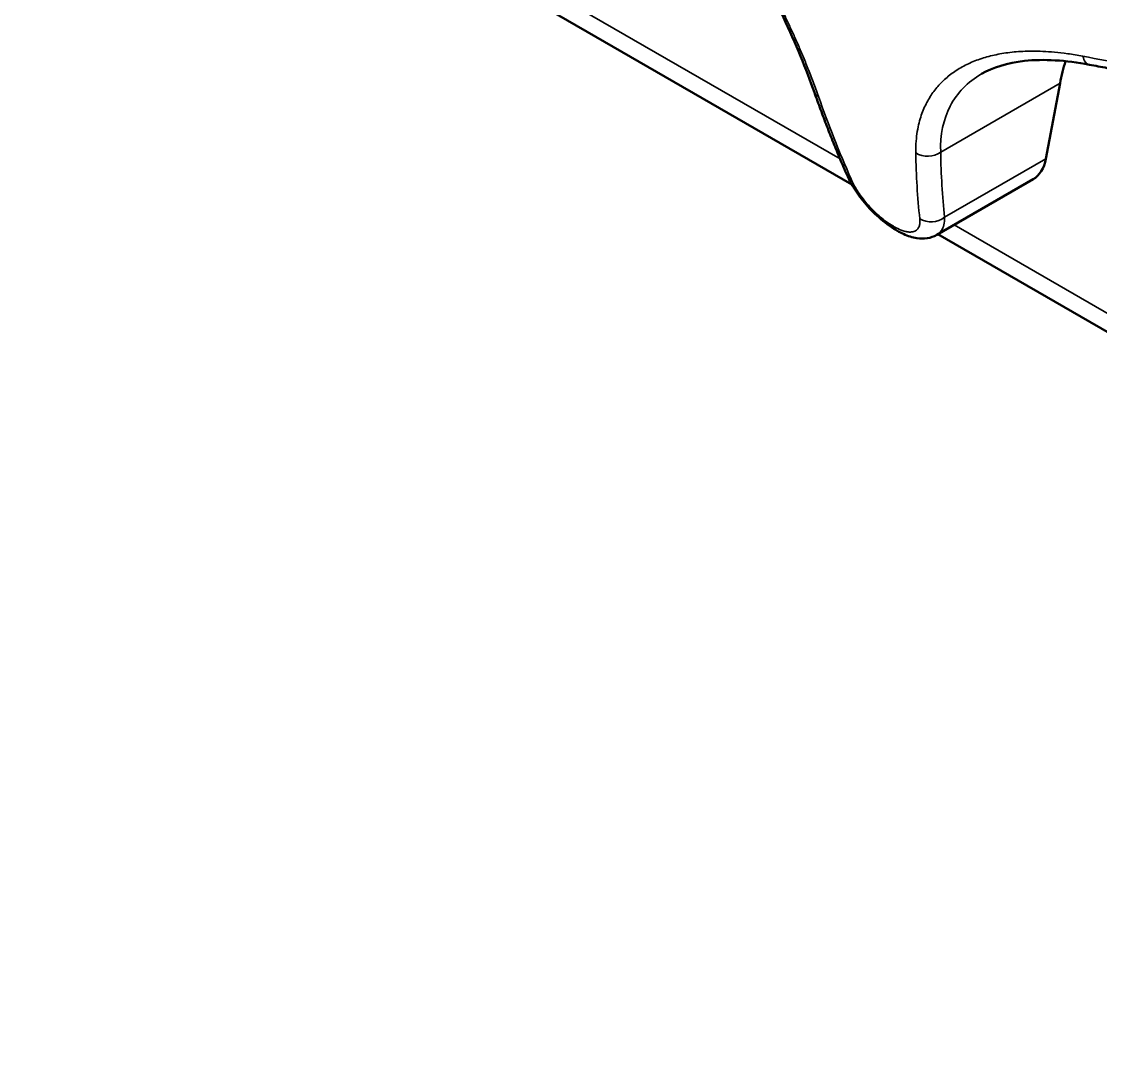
# Model space of a CAD drawing. Header units: millimetres. Extents: x 0 to 3000, y 0 to 3000.
# Drawn here: x 1926.3 to 1984.8, y 1994.4 to 2051.1 of the extents above; entities that cross this region are included whole.
import ezdxf

# ---------------------------------------------------------------- set-up
doc = ezdxf.new("R2010")
doc.units = ezdxf.units.MM
doc.layers.add('Visible (ANSI)', color=7, linetype='Continuous', lineweight=50)
doc.layers.add('Visible Narrow (ANSI)', color=7, linetype='Continuous', lineweight=35)

msp = doc.modelspace()

# ---------------------------------------------------------------- linework, layer by layer
at = {"layer": 'Visible (ANSI)'}
for p, q in [((1971.3287, 2042.2922), (1926.9152, 2067.9343)), ((1978.3608, 2048.2856), (1978.3608, 2048.2856)), ((1981.8618, 2043.6874), (1982.6242, 2047.7831)), ((1981.1629, 2042.5725), (1975.9424, 2039.5585)), ((1975.9424, 2039.5584), (1975.9424, 2039.5585)), ((2054.1944, 1994.4496), (1976.003, 2039.5934))]:
    msp.add_line(p, q, dxfattribs=at)
for centre, major_axis, ratio, start_param, end_param in [((1993.0365, 2039.4381), (-7.5, 12.9904), 0.5773503, 0.4780229, 0.593699), ((1979.3629, 2045.6902), (1.8, -3.1177), 0.5773503, 0, 0.593699), ((1971.9896, 2043.1959), (-0.9152, -0.4031), 0.5974573, 0.0000377, 0.000054), ((1974.2225, 2040.6877), (-0.5018, -0.8649), 0.5759744, 6.2831731, 6.2831853), ((1974.3033, 2040.6411), (-0.4982, -0.867), 0.5787228, 0, 0.000013)]:
    msp.add_ellipse(centre, major_axis=major_axis, ratio=ratio, start_param=start_param, end_param=end_param, dxfattribs=at)
for points, knots in [([(1969.3065, 2047.277), (1968.8628, 2048.5421), (1968.2866, 2049.9386), (1966.9684, 2052.7266), (1966.2157, 2054.1521), (1964.6334, 2056.8568), (1963.7866, 2058.1717), (1962.1398, 2060.4995), (1961.3219, 2061.5506), (1960.5408, 2062.4595)], [0, 0, 0, 0, 0.4912756, 0.4912756, 0.9667941, 0.9667941, 1.431552, 1.431552, 1.8706982, 1.8706982, 1.8706982, 1.8706982]), ([(1984.218, 2048.7879), (1982.9389, 2049.0347), (1981.7292, 2049.1035), (1979.7753, 2048.8911), (1978.9791, 2048.6426), (1978.3608, 2048.2856)], [0, 0, 0, 0, 0.47574693, 0.47574693, 0.90568964, 0.90568964, 0.90568964, 0.90568964]), ([(1984.218, 2048.7879), (1984.5404, 2048.7257), (1984.8644, 2048.6648), (1985.5155, 2048.5458), (1985.8427, 2048.4876), (1986.5001, 2048.374), (1986.8303, 2048.3186), (1987.4938, 2048.2104), (1987.827, 2048.1577), (1988.4964, 2048.055), (1988.8326, 2048.005), (1989.1702, 2047.9564)], [3.343062505, 3.343062505, 3.343062505, 3.343062505, 3.358264909, 3.358264909, 3.373467313, 3.373467313, 3.388669717, 3.388669717, 3.403872121, 3.403872121, 3.419074525, 3.419074525, 3.419074525, 3.419074525]), ([(1969.3065, 2047.277), (1969.4144, 2046.9693), (1969.5243, 2046.6633), (1969.7481, 2046.0548), (1969.862, 2045.7523), (1970.0938, 2045.1507), (1970.2117, 2044.8517), (1970.4514, 2044.2572), (1970.5733, 2043.9618), (1970.8209, 2043.3745), (1970.9467, 2043.0827), (1971.0744, 2042.7928)], [3.343062505, 3.343062505, 3.343062505, 3.343062505, 3.358264909, 3.358264909, 3.373467313, 3.373467313, 3.388669717, 3.388669717, 3.403872121, 3.403872121, 3.419074525, 3.419074525, 3.419074525, 3.419074525]), ([(1973.7207, 2039.8227), (1973.4082, 2040.0041), (1973.09, 2040.24), (1972.5168, 2040.751), (1972.2521, 2041.0263), (1971.7876, 2041.5852), (1971.5803, 2041.8743), (1971.2783, 2042.3715), (1971.1664, 2042.5839), (1971.0744, 2042.7928)], [0, 0, 0, 0, 0.123522, 0.123522, 0.23518334, 0.23518334, 0.34251002, 0.34251002, 0.42183609, 0.42183609, 0.42183609, 0.42183609]), ([(1973.8051, 2039.774), (1973.7995, 2039.7773), (1973.7938, 2039.7805), (1973.7826, 2039.787), (1973.777, 2039.7902), (1973.7657, 2039.7967), (1973.7601, 2039.8), (1973.7488, 2039.8065), (1973.7432, 2039.8097), (1973.732, 2039.8162), (1973.7263, 2039.8195), (1973.7207, 2039.8227)], [6.2808051356, 6.2808051356, 6.2808051356, 6.2808051356, 6.281757204, 6.281757204, 6.2827092724, 6.2827092724, 6.2836613408, 6.2836613408, 6.2846134091, 6.2846134091, 6.2855654775, 6.2855654775, 6.2855654775, 6.2855654775]), ([(1975.9424, 2039.5584), (1975.7803, 2039.4648), (1975.6, 2039.4045), (1975.2315, 2039.3467), (1975.0405, 2039.351), (1974.6116, 2039.4169), (1974.3717, 2039.4955), (1974.0244, 2039.6543), (1973.9147, 2039.7111), (1973.8051, 2039.774)], [0, 0, 0, 0, 0.06827393, 0.06827393, 0.14007674, 0.14007674, 0.23397992, 0.23397992, 0.27724553, 0.27724553, 0.27724553, 0.27724553])]:
    msp.add_open_spline(points, degree=3, knots=knots, dxfattribs=at)
at = {"layer": 'Visible Narrow (ANSI)'}
for p, q in [((1926.2938, 2069.3077), (1970.6953, 2043.6725)), ((1982.6242, 2047.7831), (1976.1507, 2044.0456)), ((1976.3653, 2040.514), (1981.8618, 2043.6874)), ((1976.3639, 2040.3997), (1976.3639, 2040.3997)), ((1976.8817, 2040.1008), (2053.5731, 1995.823))]:
    msp.add_line(p, q, dxfattribs=at)
for centre, major_axis, ratio, start_param, end_param in [((2026.8778, 2084.1151), (-76.7547, -11.7598), 0.4567734, 0.9077552, 0.9837672), ((1984.4075, 2049.7698), (-0.1895, -0.9819), 0.5475531, 5.3773607, 6.2831857), ((1970.2501, 2047.6079), (-0.9436, -0.3309), 0.5630678, 0, 0.5237094), ((2021.2292, 2091.7784), (25.8632, 73.2165), 0.6767752, 2.4415903, 2.5176024), ((1975.4566, 2044.602), (-0.9999, -0.0151), 0.7786198, 0.8430347, 2.3262939), ((2030.6901, 2086.3162), (-48.5616, -60.5916), 0.4567734, 5.7783699, 5.8543819), ((2031.3236, 2085.8085), (47.9386, 59.8143), 0.4567734, 2.6367772, 2.7127892), ((1971.9895, 2043.1959), (-0.9151, -0.4031), 0.5974573, 0.0000163, 0.4786286), ((1975.6712, 2041.0703), (0.994, 0.1091), 0.8090437, 3.9097891, 5.3930483), ((1973.5911, 2059.8724), (12.1559, -21.0547), 0.5773503, 5.495407, 5.5001673), ((1974.2225, 2040.6877), (-0.5018, -0.865), 0.5759744, 5.8161621, 6.2831732), ((1974.3033, 2040.6411), (-0.4982, -0.8671), 0.5787228, 5.813782, 6.2831853)]:
    msp.add_ellipse(centre, major_axis=major_axis, ratio=ratio, start_param=start_param, end_param=end_param, dxfattribs=at)
for points, knots in [([(1969.5261, 2047.0556), (1969.4293, 2047.3318), (1969.3318, 2047.5987), (1969.2356, 2047.8545), (1969.1393, 2048.1103), (1969.0442, 2048.3549), (1968.9502, 2048.5905), (1968.8563, 2048.8261), (1968.7635, 2049.0527), (1968.6717, 2049.2722), (1968.5799, 2049.4917), (1968.489, 2049.7042), (1968.3986, 2049.9114), (1968.3082, 2050.1187), (1968.2184, 2050.3207), (1968.1287, 2050.5189), (1968.039, 2050.7171), (1967.9495, 2050.9114), (1967.8597, 2051.1032), (1967.77, 2051.295), (1967.68, 2051.4842), (1967.5893, 2051.672), (1967.4986, 2051.8599), (1967.4072, 2052.0463), (1967.3147, 2052.2322), (1967.2222, 2052.4182), (1967.1286, 2052.6036), (1967.0338, 2052.7889), (1966.939, 2052.9741), (1966.843, 2053.1591), (1966.7455, 2053.3444), (1966.648, 2053.5297), (1966.5491, 2053.7152), (1966.4487, 2053.9009), (1966.3484, 2054.0866), (1966.2466, 2054.2724), (1966.1433, 2054.4585), (1966.04, 2054.6446), (1965.9352, 2054.8309), (1965.8292, 2055.017), (1965.7232, 2055.2031), (1965.6159, 2055.3889), (1965.5077, 2055.5738), (1965.3996, 2055.7588), (1965.2905, 2055.9429), (1965.1808, 2056.1257), (1965.0711, 2056.3086), (1964.9607, 2056.4902), (1964.85, 2056.6702), (1964.7392, 2056.8502), (1964.6281, 2057.0285), (1964.5164, 2057.2056), (1964.4047, 2057.3826), (1964.2925, 2057.5583), (1964.1795, 2057.7329), (1964.0666, 2057.9075), (1963.953, 2058.081), (1963.8382, 2058.254), (1963.7235, 2058.4271), (1963.6076, 2058.5996), (1963.4902, 2058.7723), (1963.3728, 2058.9449), (1963.2538, 2059.1176), (1963.1326, 2059.2913), (1963.0113, 2059.465), (1962.8878, 2059.6397), (1962.7611, 2059.8164), (1962.6344, 2059.9931), (1962.5045, 2060.1718), (1962.3703, 2060.3535), (1962.2361, 2060.5353), (1962.0977, 2060.7201), (1961.9538, 2060.9091), (1961.8099, 2061.098), (1961.6605, 2061.291), (1961.5038, 2061.4898), (1961.3471, 2061.6886), (1961.183, 2061.893), (1961.0091, 2062.105), (1960.8352, 2062.317), (1960.6515, 2062.5364), (1960.4589, 2062.7605)], [0, 0, 0, 0, 0.037037, 0.037037, 0.037037, 0.0740741, 0.0740741, 0.0740741, 0.1111111, 0.1111111, 0.1111111, 0.1481481, 0.1481481, 0.1481481, 0.1851852, 0.1851852, 0.1851852, 0.2222222, 0.2222222, 0.2222222, 0.2592593, 0.2592593, 0.2592593, 0.2962963, 0.2962963, 0.2962963, 0.3333333, 0.3333333, 0.3333333, 0.3703704, 0.3703704, 0.3703704, 0.4074074, 0.4074074, 0.4074074, 0.4444444, 0.4444444, 0.4444444, 0.4814815, 0.4814815, 0.4814815, 0.5185185, 0.5185185, 0.5185185, 0.5555556, 0.5555556, 0.5555556, 0.5925926, 0.5925926, 0.5925926, 0.6296296, 0.6296296, 0.6296296, 0.6666667, 0.6666667, 0.6666667, 0.7037037, 0.7037037, 0.7037037, 0.7407407, 0.7407407, 0.7407407, 0.7777778, 0.7777778, 0.7777778, 0.8148148, 0.8148148, 0.8148148, 0.8518519, 0.8518519, 0.8518519, 0.8888889, 0.8888889, 0.8888889, 0.9259259, 0.9259259, 0.9259259, 0.962963, 0.962963, 0.962963, 1, 1, 1, 1]), ([(1983.8675, 2049.2456), (1983.5756, 2049.3019), (1983.3021, 2049.347), (1983.0468, 2049.3832), (1982.7914, 2049.4193), (1982.5541, 2049.4466), (1982.3307, 2049.4673), (1982.1073, 2049.488), (1981.8979, 2049.5022), (1981.6992, 2049.5112), (1981.5005, 2049.5203), (1981.3125, 2049.5243), (1981.1325, 2049.5241), (1980.9526, 2049.524), (1980.7807, 2049.5197), (1980.6151, 2049.5118), (1980.4496, 2049.504), (1980.2903, 2049.4926), (1980.1361, 2049.478), (1979.9819, 2049.4634), (1979.8327, 2049.4455), (1979.6874, 2049.4246), (1979.5422, 2049.4037), (1979.401, 2049.3797), (1979.2631, 2049.3526), (1979.1251, 2049.3256), (1978.9904, 2049.2955), (1978.8584, 2049.2623), (1978.7264, 2049.2291), (1978.5972, 2049.1929), (1978.4705, 2049.1534), (1978.3438, 2049.1139), (1978.2196, 2049.0712), (1978.0978, 2049.0252), (1977.9761, 2048.9792), (1977.8569, 2048.93), (1977.7405, 2048.8775), (1977.624, 2048.825), (1977.5103, 2048.7692), (1977.3997, 2048.7103), (1977.2891, 2048.6514), (1977.1816, 2048.5894), (1977.0776, 2048.5243), (1976.9735, 2048.4593), (1976.8728, 2048.3914), (1976.7756, 2048.3206), (1976.6785, 2048.2498), (1976.5849, 2048.1763), (1976.4949, 2048.1001), (1976.405, 2048.0239), (1976.3186, 2047.945), (1976.2359, 2047.8636), (1976.1532, 2047.7822), (1976.074, 2047.6982), (1975.9982, 2047.6115), (1975.9225, 2047.5247), (1975.8501, 2047.4353), (1975.7809, 2047.3427), (1975.7117, 2047.2501), (1975.6457, 2047.1545), (1975.5828, 2047.0553), (1975.5199, 2046.9561), (1975.46, 2046.8533), (1975.4032, 2046.7461), (1975.3464, 2046.639), (1975.2926, 2046.5275), (1975.2419, 2046.4106), (1975.1912, 2046.2937), (1975.1437, 2046.1715), (1975.0996, 2046.0424), (1975.0556, 2045.9133), (1975.0149, 2045.7774), (1974.9784, 2045.6326), (1974.9418, 2045.4878), (1974.9094, 2045.3342), (1974.8822, 2045.169), (1974.855, 2045.0037), (1974.833, 2044.8268), (1974.8185, 2044.6345), (1974.804, 2044.4422), (1974.7968, 2044.2345), (1974.8002, 2044.0106)], [0, 0, 0, 0, 0.037037, 0.037037, 0.037037, 0.0740741, 0.0740741, 0.0740741, 0.1111111, 0.1111111, 0.1111111, 0.1481481, 0.1481481, 0.1481481, 0.1851852, 0.1851852, 0.1851852, 0.2222222, 0.2222222, 0.2222222, 0.2592593, 0.2592593, 0.2592593, 0.2962963, 0.2962963, 0.2962963, 0.3333333, 0.3333333, 0.3333333, 0.3703704, 0.3703704, 0.3703704, 0.4074074, 0.4074074, 0.4074074, 0.4444444, 0.4444444, 0.4444444, 0.4814815, 0.4814815, 0.4814815, 0.5185185, 0.5185185, 0.5185185, 0.5555556, 0.5555556, 0.5555556, 0.5925926, 0.5925926, 0.5925926, 0.6296296, 0.6296296, 0.6296296, 0.6666667, 0.6666667, 0.6666667, 0.7037037, 0.7037037, 0.7037037, 0.7407407, 0.7407407, 0.7407407, 0.7777778, 0.7777778, 0.7777778, 0.8148148, 0.8148148, 0.8148148, 0.8518519, 0.8518519, 0.8518519, 0.8888889, 0.8888889, 0.8888889, 0.9259259, 0.9259259, 0.9259259, 0.962963, 0.962963, 0.962963, 1, 1, 1, 1]), ([(1976.1507, 2044.0456), (1976.1224, 2044.9749), (1976.2949, 2045.8224), (1976.6676, 2046.5424), (1977.0403, 2047.2622), (1977.6134, 2047.8541), (1978.3608, 2048.2856)], [0, 0, 0, 0, 0.25, 0.25, 0.25, 0.49997111, 0.49997111, 0.49997111, 0.49997111]), ([(1973.5501, 2040.0455), (1973.4293, 2040.1156), (1973.3047, 2040.1975), (1973.1793, 2040.2894), (1973.0802, 2040.3619), (1972.9806, 2040.4407), (1972.8817, 2040.5246), (1972.8594, 2040.5436), (1972.8371, 2040.5627), (1972.8149, 2040.5822), (1972.6921, 2040.6895), (1972.5708, 2040.8046), (1972.4532, 2040.925), (1972.3781, 2041.0019), (1972.3045, 2041.0811), (1972.233, 2041.1618), (1972.1917, 2041.2084), (1972.1511, 2041.2555), (1972.1113, 2041.303), (1971.9983, 2041.4378), (1971.8915, 2041.576), (1971.7928, 2041.7149), (1971.7546, 2041.7687), (1971.7175, 2041.8227), (1971.6818, 2041.8766), (1971.6212, 2041.9681), (1971.5644, 2042.0595), (1971.5118, 2042.15), (1971.4253, 2042.2988), (1971.3502, 2042.4454), (1971.2882, 2042.5863)], [0, 0, 0, 0, 0.1396578, 0.1396578, 0.1396578, 0.25, 0.25, 0.25, 0.2748686, 0.2748686, 0.2748686, 0.4122439, 0.4122439, 0.4122439, 0.5, 0.5, 0.5, 0.5506311, 0.5506311, 0.5506311, 0.6942739, 0.6942739, 0.6942739, 0.75, 0.75, 0.75, 0.8445206, 0.8445206, 0.8445206, 1, 1, 1, 1]), ([(1975.0176, 2040.433), (1975.0292, 2040.3276), (1975.0282, 2040.231), (1975.0145, 2040.1455), (1975.0047, 2040.0848), (1974.9886, 2040.0296), (1974.9661, 2039.9806), (1974.9576, 2039.962), (1974.9481, 2039.9443), (1974.9378, 2039.9275), (1974.8994, 2039.865), (1974.8486, 2039.8151), (1974.7862, 2039.779), (1974.7587, 2039.7631), (1974.7289, 2039.7498), (1974.6969, 2039.7393), (1974.6576, 2039.7264), (1974.615, 2039.7176), (1974.5693, 2039.7131), (1974.4915, 2039.7054), (1974.4047, 2039.7101), (1974.3104, 2039.7273), (1974.2858, 2039.7318), (1974.2607, 2039.7371), (1974.235, 2039.7433), (1974.1619, 2039.761), (1974.085, 2039.7856), (1974.0048, 2039.8169), (1973.8864, 2039.8631), (1973.761, 2039.9241), (1973.632, 2039.9982)], [0.00000001, 0.00000001, 0.00000001, 0.00000001, 0.14618123, 0.14618123, 0.14618123, 0.25, 0.25, 0.25, 0.28933425, 0.28933425, 0.28933425, 0.43552187, 0.43552187, 0.43552187, 0.5, 0.5, 0.5, 0.57932291, 0.57932291, 0.57932291, 0.71464924, 0.71464924, 0.71464924, 0.75, 0.75, 0.75, 0.85090309, 0.85090309, 0.85090309, 1, 1, 1, 1]), ([(1975.9424, 2039.5585), (1975.9426, 2039.5585), (1975.9427, 2039.5586), (1975.9428, 2039.5587), (1976.0397, 2039.6147), (1976.1212, 2039.6917), (1976.1842, 2039.7833), (1976.2469, 2039.8745), (1976.292, 2039.9793), (1976.3221, 2040.0985), (1976.3227, 2040.1008), (1976.3232, 2040.1031), (1976.3238, 2040.1054), (1976.3539, 2040.2275), (1976.3678, 2040.3651), (1976.3653, 2040.514)], [0.57319213, 0.57319213, 0.57319213, 0.57319213, 0.57339483, 0.57339483, 0.57339483, 0.71428571, 0.71428571, 0.71428571, 0.85445735, 0.85445735, 0.85445735, 0.85714286, 0.85714286, 0.85714286, 1, 1, 1, 1])]:
    msp.add_open_spline(points, degree=3, knots=knots, dxfattribs=at)

doc.saveas('drawing.dxf')
